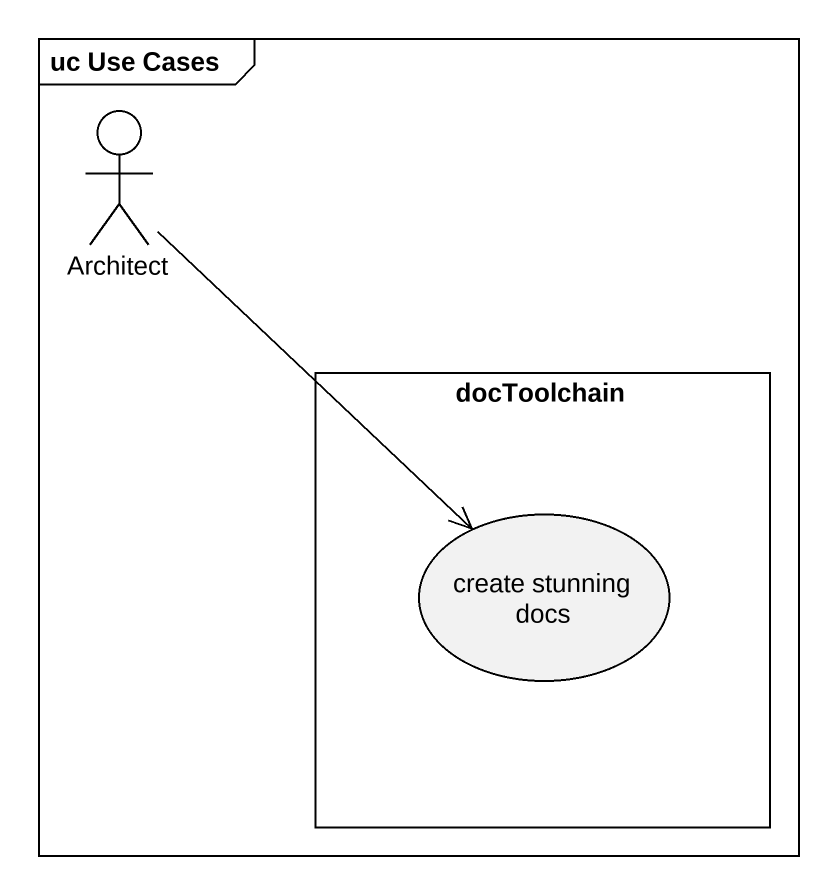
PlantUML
@startuml
mainframe uc Use Cases
actor Architect
rectangle docToolchain {
  usecase "create stunning docs" as create_stunning_docs
}
Architect --> create_stunning_docs
@enduml
